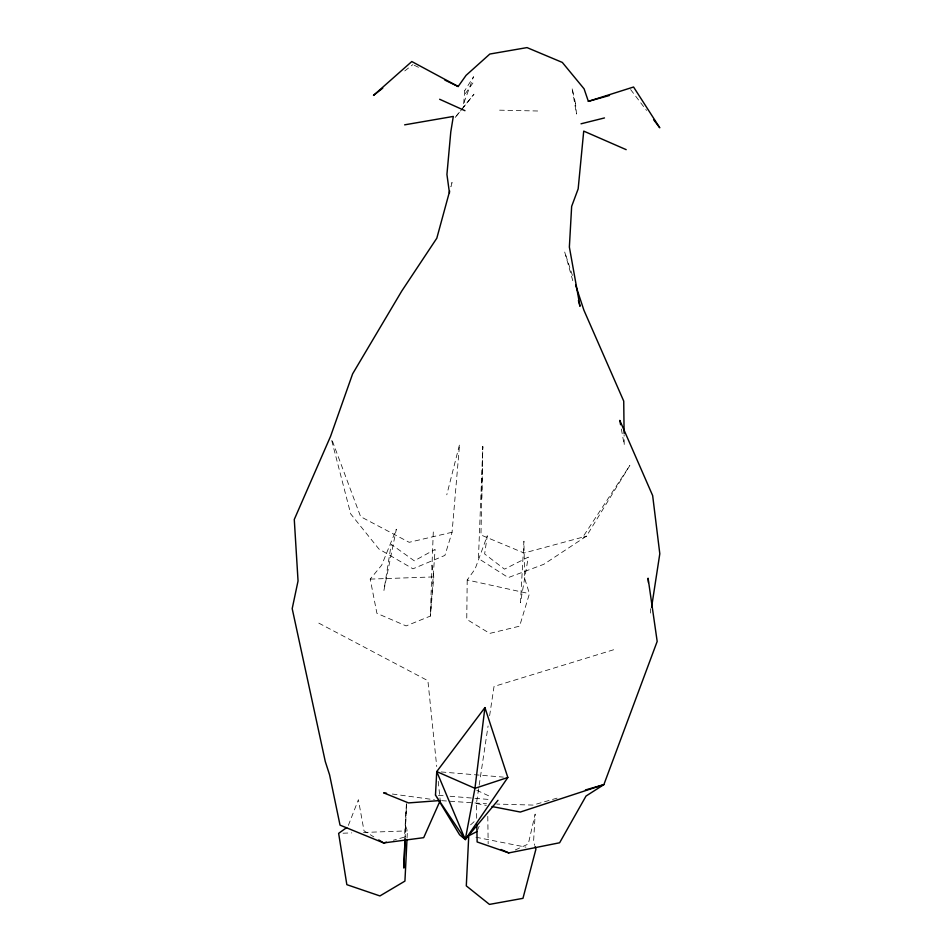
<?xml version="1.0" encoding="UTF-8"?>
<svg xmlns="http://www.w3.org/2000/svg" width="952" height="952" viewBox="0 0 952 952"><rect width="100%" height="100%" fill="white"/><g stroke="black" fill="none" stroke-linecap="round" stroke-linejoin="round"><path stroke-width="0.71" stroke-dasharray="4.76 3.57" d="M467.206 579.97L466.754 619.359L489.745 633.401L519.602 626.166L529.443 593.679L524.647 578.376L523.921 541.212L520.47 602.711L528.289 557.122L504.5 569.165L484.639 553.969L487.281 535.774L475.06 569.094L467.206 579.97L529.443 593.679M481.807 498.158L482.807 446.571L478.451 558.515L508.273 577.59L543.818 564.298L586.456 536.154L629.855 465.457L582.517 537.547L586.456 536.154L524.04 553.017L480.95 534.976L482.807 446.571M431.994 565.119L430.375 616.075L406.111 625.916L376.909 613.326L370.221 579.113L381.657 565.202L396.329 529.241L383.942 590.288L391.224 544.354L414.322 560.835L435.1 549.352L430.375 616.075L433.779 576.9L431.994 565.119L433.35 530.716M405.552 825.824L405.088 837.474L406.48 803.952L405.552 825.824L407.408 830.87L407.051 838.26M406.409 803.904L404.469 837.106L393.354 840.223M331.724 440.538L350.717 513.925L378.896 548.983L412.966 568.808L444.917 555.409L452.069 532.263L459.59 444.298L446.785 494.802M476.69 818.28L476.416 803.5L488.078 725.959M489.625 715.726L494.028 686.463L614.421 649.514M451.07 186.425L452.022 182.451L450.855 186.747M348.349 825.408L358.392 799.692L364.021 830.846L373.827 836.903M477.464 830.239L479.165 826.229M465.314 93.665L473.263 82.526M470.574 824.872L476.071 819.934M404.767 70.936L412.882 64.593M515.282 849.957L528.289 844.007L535.155 814.103L533.584 841.663L534.75 845.4M557.098 798.133L533.013 805.083L496.73 804.059M452.069 532.263L409.182 542.307L360.618 516.65L332.153 440.383M343.029 833.202L351.8 832.893M363.509 832.464L407.408 830.87M370.221 579.113L433.779 576.9M499.598 110.17L541.176 111.075M441.668 800.656L486.579 803.774M438.384 795.313L444.215 795.789M450.034 796.265L490.792 799.609M441.181 771.953L503.382 777.118M392.343 794.027L434.409 799.751M476.416 803.5L486.329 805.428M475.905 837.213L525.92 847.149M476.738 790.255L491.399 797.098M414.203 65.236L419.534 67.806M318.813 623.132L427.9 680.704L436.718 766.515M630.629 89.571L646.527 110.42M572.449 275.485L564.667 251.899L573.544 283.387M621.37 429.066L624.226 444.977L624.107 434.743M438.241 781.306L440.217 800.537M650.359 608.709L650.68 613.076M487.793 816.316L488.162 843.805M464.707 90.69L463.362 107.505L454.628 118.084L473.965 94.2L463.362 107.505L464.445 101.317L473.56 76.695L464.707 90.69M575.496 103.304L572.033 87.977L576.495 114.026L575.496 103.304"/><path stroke-width="1.43" d="M406.968 839.735L404.933 881.1L379.919 895.939L346.837 884.67L338.638 833.369L346.671 827.586M435.48 795.075L436.742 771.584L484.925 707.586L507.832 777.486L465.278 839.533L459.566 834.737L435.48 795.075L465.278 839.533L497.967 800.323M484.925 707.586L474.953 788.327L465.278 839.533L436.742 771.584L474.953 788.327L507.832 777.486M651.573 607.281L659.807 553.755L652.656 495.599L619.812 420.379L620.585 424.723M449.677 191.031L436.813 238.202L401.708 291.122L352.621 373.85L330.606 436.218L294.275 519.471L298.047 580.958L292.193 608.625L325.275 761.493L329.594 774.88L340.031 825.134L383.632 842.948L423.688 837.665L440.217 800.537M444.846 80.063L458.162 86.501L466.087 75.339L489.84 54.038L527.027 47.6L562.311 62.416L584.1 88.857L588.36 101.352L609.494 95.462M382.752 88.143L373.481 95.402L411.8 61.535L458.162 86.501M476.904 831.572L468.753 835.797L466.302 885.884L489.459 904.4L522.957 898.343L535.928 849.136L535.143 846.637M588.36 101.352L633.568 87.013L659.772 127.794L653.596 119.69M585.444 789.958L603.865 784.638L657.178 641.41L648.086 578.197L648.407 582.553M386.417 842.175L383.632 842.948L378.729 839.926M581.029 123.796L604.484 117.941M476.797 824.194L477.13 841.949L508.773 852.921L559.621 842.77L586.027 796.039L603.865 784.638L520.316 812.044L491.994 806.522M404.624 124.843L453.307 116.43L450.784 131.935L446.928 174.442L449.475 193.042M438.777 800.644L408.467 802.917L383.644 792.849L386.536 793.242M626.19 149.654L583.719 131.114L578.162 188.877L571.652 206.382L569.367 247.08L580.006 306.294L578.399 300.57M501.049 849.505L508.773 852.921M439.634 99.258L464.957 110.682M575.651 285.195L583.897 310.173L623.727 401.113L624.096 433.279M405.028 838.938L403.85 868.057L405.052 838.914"/></g></svg>
